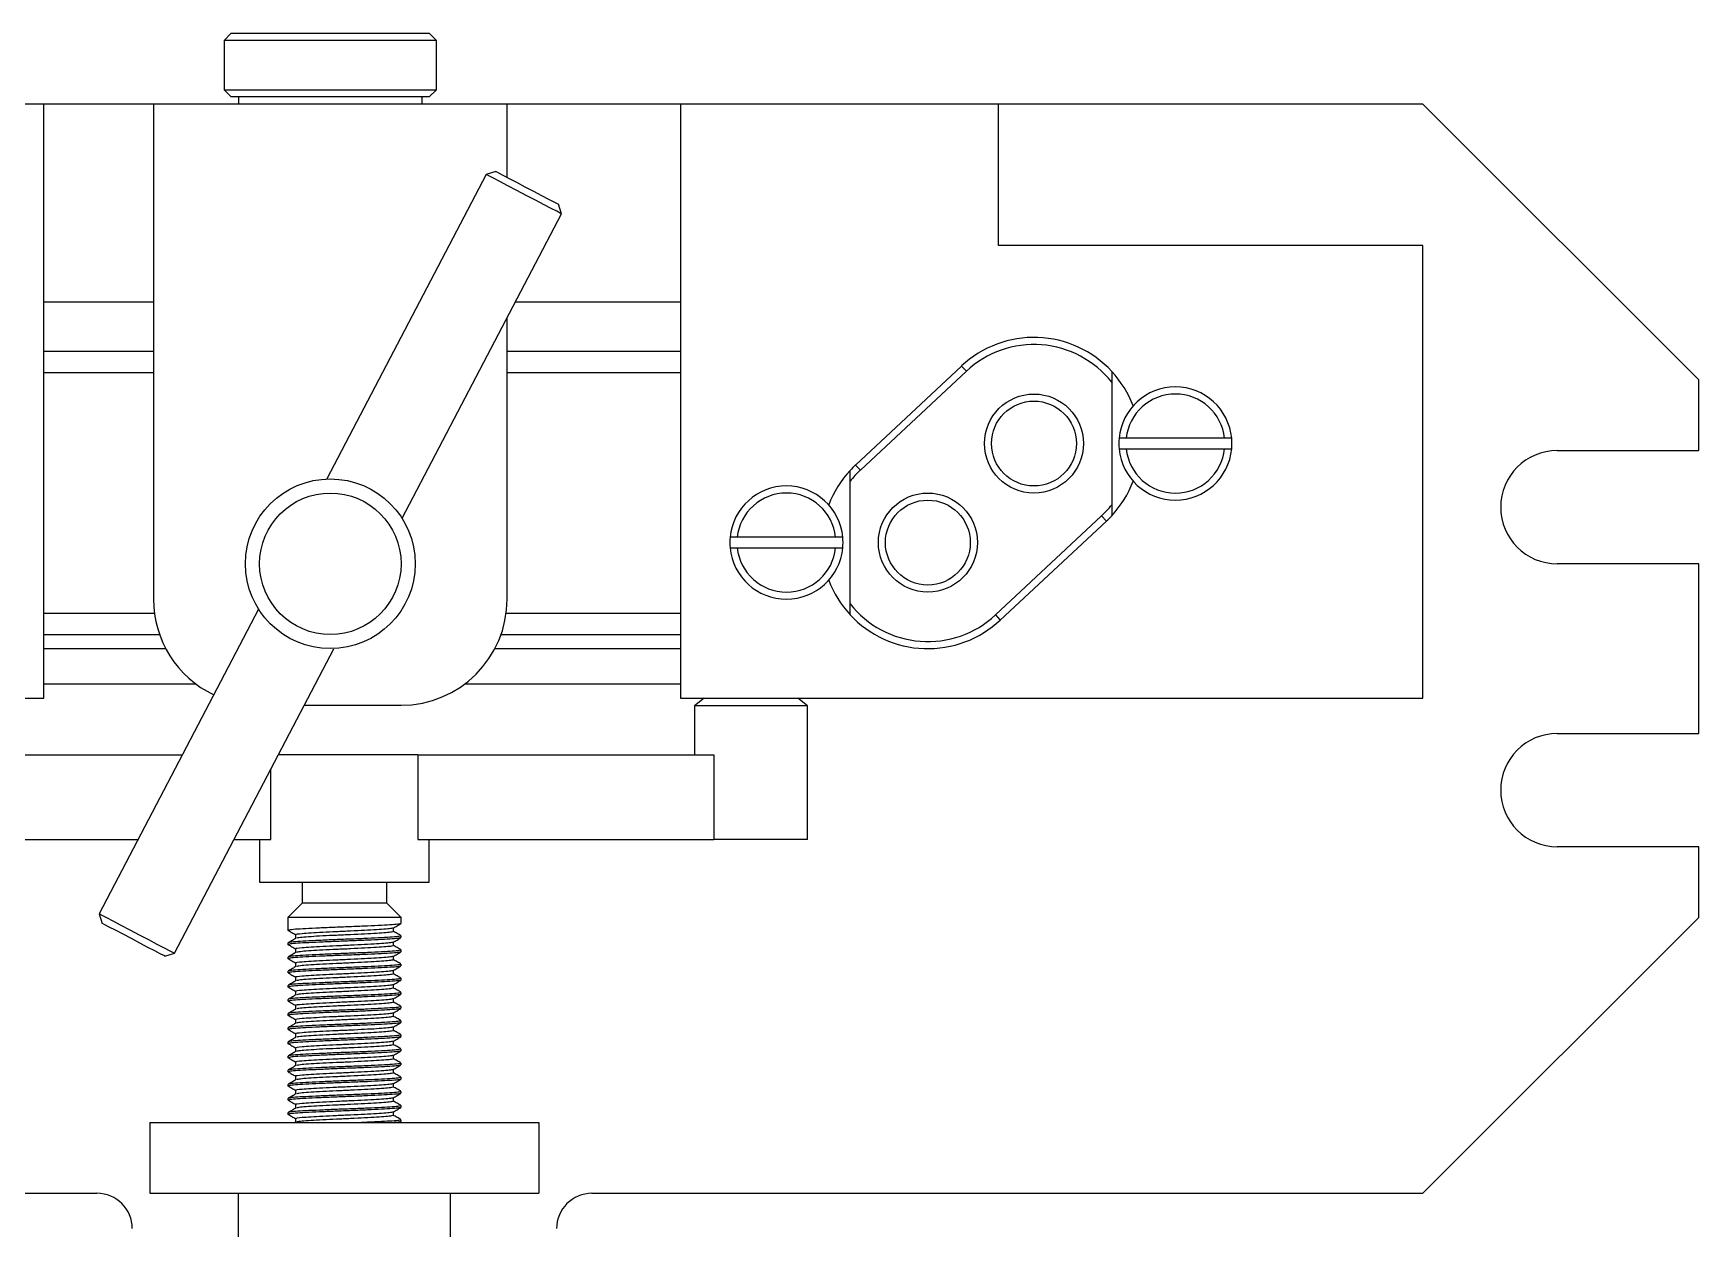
# Model space of a CAD drawing. Header units: millimetres. Extents: x 0 to 841, y 0 to 594.
# Drawn here: x 244 to 479.5, y 152.4 to 321.4 of the extents above; entities that cross this region are included whole.
import ezdxf

# ---------------------------------------------------------------- set-up
doc = ezdxf.new("R2010")
doc.units = ezdxf.units.MM

msp = doc.modelspace()

# ---------------------------------------------------------------- linework, layer by layer
at = {"color": 7, "linetype": 'Continuous', "lineweight": 25}
for p, q in [((271.95, 321.45), (270.95, 320.45)), ((270.95, 320.45), (270.95, 313.45)), ((300.95, 320.45), (270.95, 320.45)), ((271.95, 321.45), (299.95, 321.45)), ((300.95, 320.45), (299.95, 321.45)), ((300.95, 313.45), (300.95, 320.45)), ((270.95, 313.45), (271.95, 312.45)), ((270.95, 313.45), (300.95, 313.45)), ((299.95, 312.45), (300.95, 313.45)), ((245.45, 311.45), (195.45, 311.45)), ((245.45, 227.45), (245.45, 311.45)), ((260.95, 311.45), (245.45, 311.45)), ((260.95, 311.45), (260.95, 241.45)), ((310.95, 311.45), (260.95, 311.45)), ((272.01, 312.45), (271.95, 312.45)), ((299.95, 312.45), (272.01, 312.45)), ((272.95, 312.45), (272.95, 311.45)), ((298.95, 311.45), (298.95, 312.45)), ((310.95, 301.08), (310.95, 311.45)), ((335.45, 311.45), (310.95, 311.45)), ((335.45, 311.45), (335.45, 227.45)), ((380.45, 311.45), (335.45, 311.45)), ((380.45, 291.45), (380.45, 311.45)), ((440.45, 311.45), (380.45, 311.45)), ((479.45, 272.45), (440.45, 311.45)), ((308, 301.5), (285.46, 258.44)), ((309.35, 301.92), (308, 301.5)), ((318.63, 295.93), (318.21, 297.28)), ((296.11, 252.91), (318.63, 295.93)), ((440.45, 291.45), (380.45, 291.45)), ((440.45, 227.45), (440.45, 291.45)), ((260.95, 283.45), (245.45, 283.45)), ((335.45, 283.45), (312.1, 283.45)), ((310.95, 241.45), (310.95, 281.26)), ((260.95, 276.45), (245.45, 276.45)), ((335.45, 276.45), (310.95, 276.45)), ((360.22, 260.41), (375.22, 274.41)), ((375.9, 273.68), (360.9, 259.68)), ((375.9, 273.68), (375.22, 274.41)), ((396.45, 273.64), (396.45, 272.11)), ((396.45, 272.11), (396.45, 254.79)), ((479.45, 262.45), (479.45, 272.45)), ((398.49, 264.2), (397.49, 264.2)), ((412.41, 264.2), (398.49, 264.2)), ((413.42, 264.2), (412.41, 264.2)), ((397.49, 262.7), (398.49, 262.7)), ((398.49, 262.7), (412.41, 262.7)), ((412.41, 262.7), (413.42, 262.7)), ((459.45, 262.45), (479.45, 262.45)), ((359.45, 258.11), (359.45, 259.64)), ((360.9, 259.68), (360.22, 260.41)), ((359.45, 240.79), (359.45, 258.11)), ((396.45, 254.79), (396.45, 253.25)), ((380, 239.21), (395, 253.21)), ((395.69, 252.48), (380.69, 238.48)), ((395, 253.21), (395.69, 252.48)), ((343.49, 250.2), (342.49, 250.2)), ((357.41, 250.2), (343.49, 250.2)), ((358.42, 250.2), (357.41, 250.2)), ((342.49, 248.7), (343.49, 248.7)), ((343.49, 248.7), (357.41, 248.7)), ((357.41, 248.7), (358.42, 248.7)), ((479.45, 246.45), (459.45, 246.45)), ((479.45, 222.45), (479.45, 246.45)), ((359.45, 239.25), (359.45, 240.79)), ((275.81, 240.02), (253.27, 196.96)), ((380, 239.21), (380.69, 238.48)), ((245.45, 236.45), (261.81, 236.45)), ((310.09, 236.45), (335.45, 236.45)), ((263.9, 191.39), (286.43, 234.42)), ((266.95, 229.45), (245.45, 229.45)), ((335.45, 229.45), (304.95, 229.45)), ((135.45, 227.45), (245.45, 227.45)), ((282.25, 226.45), (295.95, 226.45)), ((335.45, 227.45), (440.45, 227.45)), ((338.82, 227.45), (337.45, 226.39)), ((337.45, 226.39), (337.45, 219.45)), ((353.45, 226.39), (337.45, 226.39)), ((353.45, 226.39), (352.08, 227.45)), ((353.45, 207.45), (353.45, 226.39)), ((459.45, 222.45), (479.45, 222.45)), ((235.74, 219.45), (265.04, 219.45)), ((298.34, 219.45), (278.59, 219.45)), ((298.34, 219.45), (298.34, 207.45)), ((298.34, 219.45), (340.16, 219.45)), ((340.16, 219.45), (340.16, 207.45)), ((277.56, 207.45), (277.56, 217.48)), ((235.74, 207.45), (258.76, 207.45)), ((272.3, 207.45), (277.56, 207.45)), ((275.95, 207.45), (275.95, 201.45)), ((298.34, 207.45), (340.16, 207.45)), ((299.95, 201.45), (299.95, 207.45)), ((353.45, 207.45), (340.16, 207.45)), ((479.45, 206.45), (459.45, 206.45)), ((479.45, 196.45), (479.45, 206.45)), ((275.95, 201.45), (299.95, 201.45)), ((281.95, 201.45), (281.95, 198.45)), ((293.95, 198.45), (293.95, 201.45)), ((281.95, 198.45), (279.95, 196.45)), ((293.28, 198.45), (281.95, 198.45)), ((293.95, 198.45), (293.28, 198.45)), ((295.95, 196.45), (293.95, 198.45)), ((253.27, 196.96), (253.69, 195.61)), ((279.95, 196.45), (279.95, 194.6)), ((295.95, 196.45), (279.95, 196.45)), ((295.95, 195.6), (295.95, 196.45)), ((440.45, 157.45), (479.45, 196.45)), ((281.03, 193.97), (281.03, 193.47)), ((294.87, 194.47), (294.87, 194.96)), ((295.95, 193.6), (295.95, 193.85)), ((262.55, 190.97), (263.9, 191.39)), ((279.95, 192.85), (279.95, 192.6)), ((279.95, 190.85), (279.95, 190.6)), ((281.03, 191.97), (281.03, 191.47)), ((294.87, 192.47), (294.87, 192.96)), ((294.87, 190.47), (294.87, 190.96)), ((295.95, 191.6), (295.95, 191.85)), ((279.95, 188.85), (279.95, 188.6)), ((281.03, 189.97), (281.03, 189.47)), ((294.87, 188.47), (294.87, 188.96)), ((295.95, 189.6), (295.95, 189.85)), ((279.95, 186.85), (279.95, 186.6)), ((281.03, 187.97), (281.03, 187.47)), ((294.87, 186.47), (294.87, 186.96)), ((295.95, 187.6), (295.95, 187.85)), ((279.95, 184.85), (279.95, 184.6)), ((281.03, 185.97), (281.03, 185.47)), ((281.03, 183.97), (281.03, 183.47)), ((294.87, 184.47), (294.87, 184.96)), ((295.95, 185.6), (295.95, 185.85)), ((295.95, 183.6), (295.95, 183.85)), ((279.95, 182.85), (279.95, 182.6)), ((281.03, 181.97), (281.03, 181.47)), ((294.87, 182.47), (294.87, 182.96)), ((295.95, 181.6), (295.95, 181.85)), ((279.95, 180.85), (279.95, 180.6)), ((281.03, 179.97), (281.03, 179.47)), ((294.87, 180.47), (294.87, 180.96)), ((295.95, 179.6), (295.95, 179.85)), ((279.95, 178.85), (279.95, 178.6)), ((279.95, 176.85), (279.95, 176.6)), ((281.03, 177.97), (281.03, 177.47)), ((294.87, 178.47), (294.87, 178.96)), ((294.87, 176.47), (294.87, 176.96)), ((295.95, 177.6), (295.95, 177.85)), ((279.95, 174.85), (279.95, 174.6)), ((281.03, 175.97), (281.03, 175.47)), ((294.87, 174.47), (294.87, 174.96)), ((295.95, 175.6), (295.95, 175.85)), ((279.95, 172.85), (279.95, 172.6)), ((281.03, 173.97), (281.03, 173.47)), ((281.03, 171.97), (281.03, 171.47)), ((294.87, 172.47), (294.87, 172.96)), ((295.95, 173.6), (295.95, 173.85)), ((279.95, 170.85), (279.95, 170.6)), ((281.03, 169.97), (281.03, 169.47)), ((294.87, 170.47), (294.87, 170.96)), ((295.95, 171.6), (295.95, 171.85)), ((295.95, 169.6), (295.95, 169.85)), ((260.45, 167.45), (260.45, 157.45)), ((260.45, 167.45), (315.45, 167.45)), ((279.95, 168.85), (279.95, 168.6)), ((281.13, 167.53), (280.99, 167.45)), ((281.03, 167.97), (281.03, 167.47)), ((294.87, 168.47), (294.87, 168.96)), ((295.71, 167.45), (295.93, 167.58)), ((295.95, 167.6), (295.95, 167.85)), ((315.45, 167.45), (315.45, 157.45)), ((135.45, 157.45), (252.95, 157.45)), ((260.45, 157.45), (315.45, 157.45)), ((272.95, 142.45), (272.95, 157.45)), ((302.95, 142.45), (302.95, 157.45)), ((322.95, 157.45), (440.45, 157.45))]:
    msp.add_line(p, q, dxfattribs=at)
at = {"color": 8, "linetype": 'Continuous', "lineweight": 25}
for p, q in [((260.95, 273.45), (245.45, 273.45)), ((335.45, 273.45), (310.95, 273.45)), ((245.45, 239.45), (261.08, 239.45)), ((310.82, 239.45), (335.45, 239.45)), ((245.45, 234.45), (262.68, 234.45)), ((309.22, 234.45), (335.45, 234.45))]:
    msp.add_line(p, q, dxfattribs=at)
at = {"color": 7, "linetype": 'Continuous', "lineweight": 25, "flags": 128}
for points in [[(318.63, 295.93), (318.47, 296.02), (317.98, 296.28), (317.19, 296.69), (316.17, 297.22), (314.96, 297.86), (313.65, 298.54), (312.32, 299.24), (311.05, 299.9), (309.93, 300.49), (309.02, 300.97), (308.37, 301.3), (308.04, 301.48), (308, 301.5)], [(309.35, 301.92), (309.39, 301.9), (309.72, 301.73), (310.34, 301.4), (311.23, 300.94), (312.3, 300.38), (313.48, 299.76), (314.68, 299.13), (315.82, 298.53), (316.8, 298.02), (317.57, 297.62), (318.05, 297.37), (318.21, 297.28), (318.21, 297.28)], [(253.27, 196.96), (253.31, 196.94), (253.64, 196.77), (254.28, 196.43), (255.2, 195.95), (256.32, 195.36), (257.59, 194.7), (258.92, 194), (260.23, 193.32), (261.43, 192.69), (262.46, 192.15), (263.24, 191.74), (263.73, 191.48), (263.9, 191.39)], [(262.55, 190.97), (262.39, 191.06), (261.9, 191.31), (261.14, 191.71), (260.16, 192.22), (259.02, 192.82), (257.82, 193.45), (256.64, 194.07), (255.57, 194.63), (254.68, 195.09), (254.06, 195.42), (253.73, 195.59), (253.69, 195.61)]]:
    msp.add_lwpolyline(points, dxfattribs=at)
at = {"color": 7, "linetype": 'Continuous', "lineweight": 25}
for centre, radius in [((385.45, 263.45), 7), ((385.45, 263.45), 6), ((285.95, 246.45), 12), ((285.95, 246.45), 10), ((370.45, 249.45), 7), ((370.45, 249.45), 6)]:
    msp.add_circle(centre, radius, dxfattribs=at)
for centre, radius, start, end in [((385.45, 263.45), 15, 42.8334, 133.0251), ((385.45, 263.45), 14, 38.2132, 133.0251), ((385.45, 263.45), 15, 20.7719, 42.8334), ((405.45, 263.45), 8, 5.3794, 174.6206), ((405.45, 263.45), 7, 6.1506, 173.8494), ((405.45, 263.45), 8, 174.6206, 185.3794), ((405.45, 263.45), 8, 354.6206, 5.3794), ((405.45, 263.45), 8, 185.3794, 354.6206), ((405.45, 263.45), 7, 186.1506, 353.8494), ((459.45, 254.45), 8, 90, 270), ((370.45, 249.45), 15, 137.1666, 159.2281), ((370.45, 249.45), 15, 133.0251, 137.1666), ((370.45, 249.45), 14, 133.0251, 141.7868), ((350.45, 249.45), 8, 5.3794, 174.6206), ((385.45, 263.45), 15, 317.1666, 339.2281), ((350.45, 249.45), 7, 6.1506, 173.8494), ((385.45, 263.45), 14, 313.0251, 321.7868), ((385.45, 263.45), 15, 313.0251, 317.1666), ((350.45, 249.45), 8, 174.6206, 185.3794), ((350.45, 249.45), 8, 354.6206, 5.3794), ((350.45, 249.45), 8, 185.3794, 354.6206), ((350.45, 249.45), 7, 186.1506, 353.8494), ((370.45, 249.45), 15, 200.7719, 222.8334), ((275.95, 241.45), 15, 180, 244.4278), ((295.95, 241.45), 15, 270, 0), ((370.45, 249.45), 14, 218.2132, 313.0251), ((370.45, 249.45), 15, 222.8334, 313.0251), ((459.45, 214.45), 8, 90, 270), ((252.95, 152.45), 5, 0, 90), ((322.95, 152.45), 5, 90, 180)]:
    msp.add_arc(centre, radius, start, end, dxfattribs=at)
for points, knots in [([(295.86, 195.58), (295.82, 195.56), (295.72, 195.5), (294.79, 195.42), (293.27, 195.33), (291.26, 195.23), (288.98, 195.14), (286.61, 195.05), (284.35, 194.95), (282.4, 194.86), (280.94, 194.77), (280.07, 194.68), (280.03, 194.62), (280.01, 194.6)], [0, 0, 0, 0, 0.065373, 0.160337, 0.256296, 0.351447, 0.4472, 0.54263, 0.638098, 0.733823, 0.829001, 0.924941, 1, 1, 1, 1]), ([(294.85, 194.95), (295.03, 195.05), (295.39, 195.26), (295.75, 195.47), (295.93, 195.58)], [0, 0, 0, 0, 0.4999468, 1, 1, 1, 1]), ([(279.98, 194.63), (280.16, 194.52), (280.52, 194.31), (280.88, 194.11), (281.06, 194)], [0, 0, 0, 0, 0.500019, 1, 1, 1, 1]), ([(295.92, 193.85), (295.88, 193.82), (295.78, 193.76), (294.8, 193.67), (293.27, 193.58), (291.26, 193.48), (288.98, 193.39), (286.61, 193.3), (284.35, 193.2), (282.4, 193.11), (280.94, 193.02), (280.07, 192.93), (280.03, 192.87), (280.01, 192.85)], [0, 0, 0, 0, 0.086224, 0.17907, 0.272888, 0.365915, 0.459533, 0.552834, 0.646172, 0.739762, 0.832816, 0.926615, 1, 1, 1, 1]), ([(295.86, 193.58), (295.82, 193.56), (295.72, 193.5), (294.79, 193.42), (293.27, 193.33), (291.26, 193.23), (288.98, 193.14), (286.61, 193.05), (284.35, 192.95), (282.4, 192.86), (280.94, 192.77), (280.07, 192.68), (280.03, 192.62), (280.01, 192.6)], [0, 0, 0, 0, 0.065373, 0.160337, 0.256296, 0.351447, 0.4472, 0.54263, 0.638098, 0.733823, 0.829001, 0.924941, 1, 1, 1, 1]), ([(281.13, 193.53), (280.95, 193.42), (280.59, 193.21), (280.23, 193), (280.05, 192.9)], [0, 0, 0, 0, 0.4999863, 1, 1, 1, 1]), ([(294.78, 194.95), (294.75, 194.93), (294.67, 194.88), (293.87, 194.8), (292.55, 194.7), (290.81, 194.61), (288.84, 194.51), (286.79, 194.42), (284.84, 194.33), (283.14, 194.23), (281.74, 194.13), (280.93, 194.05), (281.06, 194), (281.06, 194)], [0, 0, 0, 0, 0.065018, 0.163, 0.262009, 0.360183, 0.45898, 0.557443, 0.655944, 0.754712, 0.852914, 0.999967, 1, 1, 1, 1]), ([(294.85, 194.48), (294.81, 194.45), (294.72, 194.38), (293.87, 194.3), (292.55, 194.2), (290.82, 194.11), (288.84, 194.01), (286.79, 193.92), (284.83, 193.83), (283.17, 193.73), (281.73, 193.63), (281.4, 193.56), (281.22, 193.53)], [0, 0, 0, 0, 0.091461, 0.189362, 0.288288, 0.386382, 0.485097, 0.583478, 0.681898, 0.780584, 0.878705, 1, 1, 1, 1]), ([(294.85, 192.95), (295.03, 193.05), (295.39, 193.26), (295.75, 193.47), (295.93, 193.58)], [0, 0, 0, 0, 0.499935, 1, 1, 1, 1]), ([(295.94, 193.87), (295.76, 193.97), (295.4, 194.18), (295.04, 194.39), (294.87, 194.49)], [0, 0, 0, 0, 0.507604, 1, 1, 1, 1]), ([(279.98, 192.63), (280.16, 192.52), (280.52, 192.31), (280.88, 192.11), (281.06, 192)], [0, 0, 0, 0, 0.500019, 1, 1, 1, 1]), ([(295.92, 191.85), (295.88, 191.82), (295.78, 191.76), (294.8, 191.67), (293.27, 191.58), (291.26, 191.48), (288.98, 191.39), (286.61, 191.3), (284.35, 191.2), (282.4, 191.11), (280.94, 191.02), (280.07, 190.93), (280.03, 190.87), (280.01, 190.85)], [0, 0, 0, 0, 0.086224, 0.17907, 0.272888, 0.365915, 0.459533, 0.552834, 0.646172, 0.739762, 0.832816, 0.926615, 1, 1, 1, 1]), ([(295.86, 191.58), (295.82, 191.56), (295.72, 191.5), (294.79, 191.42), (293.27, 191.33), (291.26, 191.23), (288.98, 191.14), (286.61, 191.05), (284.35, 190.95), (282.4, 190.86), (280.94, 190.77), (280.07, 190.68), (280.03, 190.62), (280.01, 190.6)], [0, 0, 0, 0, 0.065373, 0.160337, 0.256296, 0.351447, 0.4472, 0.54263, 0.638098, 0.733823, 0.829001, 0.924941, 1, 1, 1, 1]), ([(281.13, 191.53), (280.95, 191.42), (280.59, 191.21), (280.23, 191), (280.05, 190.9)], [0, 0, 0, 0, 0.4999863, 1, 1, 1, 1]), ([(294.78, 192.95), (294.75, 192.93), (294.67, 192.88), (293.87, 192.8), (292.55, 192.7), (290.81, 192.61), (288.84, 192.51), (286.79, 192.42), (284.84, 192.33), (283.14, 192.23), (281.74, 192.13), (280.93, 192.05), (281.06, 192), (281.06, 192)], [0, 0, 0, 0, 0.065018, 0.163, 0.262009, 0.360183, 0.45898, 0.557443, 0.655944, 0.754712, 0.852914, 0.999967, 1, 1, 1, 1]), ([(294.78, 190.95), (294.75, 190.93), (294.67, 190.88), (293.87, 190.8), (292.55, 190.7), (290.81, 190.61), (288.84, 190.51), (286.79, 190.42), (284.84, 190.33), (283.14, 190.23), (281.74, 190.13), (280.93, 190.05), (281.06, 190), (281.06, 190)], [0, 0, 0, 0, 0.065018, 0.163, 0.262009, 0.360183, 0.45898, 0.557443, 0.655944, 0.754712, 0.852914, 0.999967, 1, 1, 1, 1]), ([(294.85, 192.48), (294.81, 192.45), (294.72, 192.38), (293.87, 192.3), (292.55, 192.2), (290.82, 192.11), (288.84, 192.01), (286.79, 191.92), (284.83, 191.83), (283.17, 191.73), (281.73, 191.63), (281.4, 191.56), (281.22, 191.53)], [0, 0, 0, 0, 0.091461, 0.189362, 0.288288, 0.386382, 0.485097, 0.583478, 0.681898, 0.780584, 0.878705, 1, 1, 1, 1]), ([(294.85, 190.95), (295.03, 191.05), (295.39, 191.26), (295.75, 191.47), (295.93, 191.58)], [0, 0, 0, 0, 0.499935, 1, 1, 1, 1]), ([(295.94, 191.87), (295.76, 191.97), (295.4, 192.18), (295.04, 192.39), (294.87, 192.49)], [0, 0, 0, 0, 0.507604, 1, 1, 1, 1]), ([(279.98, 190.63), (280.16, 190.52), (280.52, 190.31), (280.88, 190.11), (281.06, 190)], [0, 0, 0, 0, 0.500019, 1, 1, 1, 1]), ([(279.98, 188.63), (280.16, 188.52), (280.52, 188.31), (280.88, 188.11), (281.06, 188)], [0, 0, 0, 0, 0.500019, 1, 1, 1, 1]), ([(295.92, 189.85), (295.88, 189.82), (295.78, 189.76), (294.8, 189.67), (293.27, 189.58), (291.26, 189.48), (288.98, 189.39), (286.61, 189.3), (284.35, 189.2), (282.4, 189.11), (280.94, 189.02), (280.07, 188.93), (280.03, 188.87), (280.01, 188.85)], [0, 0, 0, 0, 0.086224, 0.17907, 0.272888, 0.365915, 0.459533, 0.552834, 0.646172, 0.739762, 0.832816, 0.926615, 1, 1, 1, 1]), ([(295.86, 189.58), (295.82, 189.56), (295.72, 189.5), (294.79, 189.42), (293.27, 189.33), (291.26, 189.23), (288.98, 189.14), (286.61, 189.05), (284.35, 188.95), (282.4, 188.86), (280.94, 188.77), (280.07, 188.68), (280.03, 188.62), (280.01, 188.6)], [0, 0, 0, 0, 0.065373, 0.160337, 0.256296, 0.351447, 0.4472, 0.54263, 0.638098, 0.733823, 0.829001, 0.924941, 1, 1, 1, 1]), ([(281.13, 189.53), (280.95, 189.42), (280.59, 189.21), (280.23, 189), (280.05, 188.9)], [0, 0, 0, 0, 0.4999744, 1, 1, 1, 1]), ([(294.78, 188.95), (294.75, 188.93), (294.67, 188.88), (293.87, 188.8), (292.55, 188.7), (290.81, 188.61), (288.84, 188.51), (286.79, 188.42), (284.84, 188.33), (283.14, 188.23), (281.74, 188.13), (280.93, 188.05), (281.06, 188), (281.06, 188)], [0, 0, 0, 0, 0.065018, 0.163, 0.262009, 0.360183, 0.45898, 0.557443, 0.655944, 0.754712, 0.852914, 0.999967, 1, 1, 1, 1]), ([(294.85, 190.48), (294.81, 190.45), (294.72, 190.38), (293.87, 190.3), (292.55, 190.2), (290.82, 190.11), (288.84, 190.01), (286.79, 189.92), (284.83, 189.83), (283.17, 189.73), (281.73, 189.63), (281.4, 189.56), (281.22, 189.53)], [0, 0, 0, 0, 0.091461, 0.189362, 0.288288, 0.386382, 0.485097, 0.583478, 0.681898, 0.780584, 0.878705, 1, 1, 1, 1]), ([(294.85, 188.48), (294.81, 188.45), (294.72, 188.38), (293.87, 188.3), (292.55, 188.2), (290.82, 188.11), (288.84, 188.01), (286.79, 187.92), (284.83, 187.83), (283.17, 187.73), (281.73, 187.63), (281.4, 187.56), (281.22, 187.53)], [0, 0, 0, 0, 0.091461, 0.189362, 0.288288, 0.386382, 0.485097, 0.583478, 0.681898, 0.780584, 0.878705, 1, 1, 1, 1]), ([(294.85, 188.95), (295.03, 189.05), (295.39, 189.26), (295.75, 189.47), (295.93, 189.58)], [0, 0, 0, 0, 0.499935, 1, 1, 1, 1]), ([(295.94, 189.87), (295.76, 189.97), (295.4, 190.18), (295.04, 190.39), (294.87, 190.49)], [0, 0, 0, 0, 0.507604, 1, 1, 1, 1]), ([(295.94, 187.87), (295.76, 187.97), (295.4, 188.18), (295.04, 188.39), (294.87, 188.49)], [0, 0, 0, 0, 0.507598, 1, 1, 1, 1]), ([(279.98, 186.63), (280.16, 186.52), (280.52, 186.31), (280.88, 186.11), (281.06, 186)], [0, 0, 0, 0, 0.500025, 1, 1, 1, 1]), ([(295.92, 187.85), (295.88, 187.82), (295.78, 187.76), (294.8, 187.67), (293.27, 187.58), (291.26, 187.48), (288.98, 187.39), (286.61, 187.3), (284.35, 187.2), (282.4, 187.11), (280.94, 187.02), (280.07, 186.93), (280.03, 186.87), (280.01, 186.85)], [0, 0, 0, 0, 0.086224, 0.17907, 0.272888, 0.365915, 0.459533, 0.552834, 0.646172, 0.739762, 0.832816, 0.926615, 1, 1, 1, 1]), ([(295.86, 187.58), (295.82, 187.56), (295.72, 187.5), (294.79, 187.42), (293.27, 187.33), (291.26, 187.23), (288.98, 187.14), (286.61, 187.05), (284.35, 186.95), (282.4, 186.86), (280.94, 186.77), (280.07, 186.68), (280.03, 186.62), (280.01, 186.6)], [0, 0, 0, 0, 0.065373, 0.160337, 0.256296, 0.351447, 0.4472, 0.54263, 0.638098, 0.733823, 0.829001, 0.924941, 1, 1, 1, 1]), ([(281.13, 187.53), (280.95, 187.42), (280.59, 187.21), (280.23, 187), (280.05, 186.9)], [0, 0, 0, 0, 0.4999744, 1, 1, 1, 1]), ([(294.78, 186.95), (294.75, 186.93), (294.67, 186.88), (293.87, 186.8), (292.55, 186.7), (290.81, 186.61), (288.84, 186.51), (286.79, 186.42), (284.84, 186.33), (283.14, 186.23), (281.74, 186.13), (280.93, 186.05), (281.06, 186), (281.06, 186)], [0, 0, 0, 0, 0.0650181, 0.1629998, 0.2620085, 0.360183, 0.45898, 0.5574428, 0.6559445, 0.7547121, 0.8529141, 0.999967, 1, 1, 1, 1]), ([(294.85, 186.48), (294.81, 186.45), (294.72, 186.38), (293.87, 186.3), (292.55, 186.2), (290.82, 186.11), (288.84, 186.01), (286.79, 185.92), (284.83, 185.83), (283.17, 185.73), (281.73, 185.63), (281.4, 185.56), (281.22, 185.53)], [0, 0, 0, 0, 0.091461, 0.189362, 0.288288, 0.386382, 0.485097, 0.583478, 0.681898, 0.780584, 0.878705, 1, 1, 1, 1]), ([(294.85, 186.95), (295.03, 187.05), (295.39, 187.26), (295.75, 187.47), (295.93, 187.58)], [0, 0, 0, 0, 0.499935, 1, 1, 1, 1]), ([(295.94, 185.87), (295.76, 185.97), (295.4, 186.18), (295.04, 186.39), (294.87, 186.49)], [0, 0, 0, 0, 0.507598, 1, 1, 1, 1]), ([(279.98, 184.63), (280.16, 184.52), (280.52, 184.31), (280.88, 184.11), (281.06, 184)], [0, 0, 0, 0, 0.500013, 1, 1, 1, 1]), ([(295.92, 185.85), (295.88, 185.82), (295.78, 185.76), (294.8, 185.67), (293.27, 185.58), (291.26, 185.48), (288.98, 185.39), (286.61, 185.3), (284.35, 185.2), (282.4, 185.11), (280.94, 185.02), (280.07, 184.93), (280.03, 184.87), (280.01, 184.85)], [0, 0, 0, 0, 0.086224, 0.17907, 0.272888, 0.365915, 0.459533, 0.552834, 0.646172, 0.739762, 0.832816, 0.926615, 1, 1, 1, 1]), ([(295.86, 185.58), (295.82, 185.56), (295.72, 185.5), (294.79, 185.42), (293.27, 185.33), (291.26, 185.23), (288.98, 185.14), (286.61, 185.05), (284.35, 184.95), (282.4, 184.86), (280.94, 184.77), (280.07, 184.68), (280.03, 184.62), (280.01, 184.6)], [0, 0, 0, 0, 0.065373, 0.160337, 0.256296, 0.351447, 0.4472, 0.54263, 0.638098, 0.733823, 0.829001, 0.924941, 1, 1, 1, 1]), ([(295.92, 183.85), (295.88, 183.82), (295.78, 183.76), (294.8, 183.67), (293.27, 183.58), (291.26, 183.48), (288.98, 183.39), (286.61, 183.3), (284.35, 183.2), (282.4, 183.11), (280.94, 183.02), (280.07, 182.93), (280.03, 182.87), (280.01, 182.85)], [0, 0, 0, 0, 0.086224, 0.17907, 0.272888, 0.365915, 0.459533, 0.552834, 0.646172, 0.739762, 0.832816, 0.926615, 1, 1, 1, 1]), ([(281.13, 185.53), (280.95, 185.42), (280.59, 185.21), (280.23, 185), (280.05, 184.9)], [0, 0, 0, 0, 0.4999744, 1, 1, 1, 1]), ([(294.78, 184.95), (294.75, 184.93), (294.67, 184.88), (293.87, 184.8), (292.55, 184.7), (290.81, 184.61), (288.84, 184.51), (286.79, 184.42), (284.84, 184.33), (283.14, 184.23), (281.74, 184.13), (280.93, 184.05), (281.06, 184), (281.06, 184)], [0, 0, 0, 0, 0.0650181, 0.1629998, 0.2620085, 0.360183, 0.45898, 0.5574428, 0.6559445, 0.7547121, 0.8529141, 0.999967, 1, 1, 1, 1]), ([(294.85, 184.48), (294.81, 184.45), (294.72, 184.38), (293.87, 184.3), (292.55, 184.2), (290.82, 184.11), (288.84, 184.01), (286.79, 183.92), (284.83, 183.83), (283.17, 183.73), (281.73, 183.63), (281.4, 183.56), (281.22, 183.53)], [0, 0, 0, 0, 0.091461, 0.189362, 0.288288, 0.386382, 0.485097, 0.583478, 0.681898, 0.780584, 0.878705, 1, 1, 1, 1]), ([(294.85, 184.95), (295.03, 185.05), (295.39, 185.26), (295.75, 185.47), (295.93, 185.58)], [0, 0, 0, 0, 0.4999468, 1, 1, 1, 1]), ([(295.94, 183.87), (295.76, 183.97), (295.4, 184.18), (295.04, 184.39), (294.87, 184.49)], [0, 0, 0, 0, 0.507598, 1, 1, 1, 1]), ([(279.98, 182.63), (280.16, 182.52), (280.52, 182.31), (280.88, 182.11), (281.06, 182)], [0, 0, 0, 0, 0.500013, 1, 1, 1, 1]), ([(295.86, 183.58), (295.82, 183.56), (295.72, 183.5), (294.79, 183.42), (293.27, 183.33), (291.26, 183.23), (288.98, 183.14), (286.61, 183.05), (284.35, 182.95), (282.4, 182.86), (280.94, 182.77), (280.07, 182.68), (280.03, 182.62), (280.01, 182.6)], [0, 0, 0, 0, 0.065373, 0.160337, 0.256296, 0.351447, 0.4472, 0.54263, 0.638098, 0.733823, 0.829001, 0.924941, 1, 1, 1, 1]), ([(295.92, 181.85), (295.88, 181.82), (295.78, 181.76), (294.8, 181.67), (293.27, 181.58), (291.26, 181.48), (288.98, 181.39), (286.61, 181.3), (284.35, 181.2), (282.4, 181.11), (280.94, 181.02), (280.07, 180.93), (280.03, 180.87), (280.01, 180.85)], [0, 0, 0, 0, 0.086224, 0.17907, 0.272888, 0.365915, 0.459533, 0.552834, 0.646172, 0.739762, 0.832816, 0.926615, 1, 1, 1, 1]), ([(295.86, 181.58), (295.82, 181.56), (295.72, 181.5), (294.79, 181.42), (293.27, 181.33), (291.26, 181.23), (288.98, 181.14), (286.61, 181.05), (284.35, 180.95), (282.4, 180.86), (280.94, 180.77), (280.07, 180.68), (280.03, 180.62), (280.01, 180.6)], [0, 0, 0, 0, 0.065373, 0.160337, 0.256296, 0.351447, 0.4472, 0.54263, 0.638098, 0.733823, 0.829001, 0.924941, 1, 1, 1, 1]), ([(281.13, 183.53), (280.95, 183.42), (280.59, 183.21), (280.23, 183), (280.05, 182.9)], [0, 0, 0, 0, 0.49998, 1, 1, 1, 1]), ([(281.13, 181.53), (280.95, 181.42), (280.59, 181.21), (280.23, 181), (280.05, 180.9)], [0, 0, 0, 0, 0.49998, 1, 1, 1, 1]), ([(294.78, 182.95), (294.75, 182.93), (294.67, 182.88), (293.87, 182.8), (292.55, 182.7), (290.81, 182.61), (288.84, 182.51), (286.79, 182.42), (284.84, 182.33), (283.14, 182.23), (281.74, 182.13), (280.93, 182.05), (281.06, 182), (281.06, 182)], [0, 0, 0, 0, 0.0650181, 0.1629998, 0.2620085, 0.360183, 0.45898, 0.5574428, 0.6559445, 0.7547121, 0.8529141, 0.999967, 1, 1, 1, 1]), ([(294.85, 182.48), (294.81, 182.45), (294.72, 182.38), (293.87, 182.3), (292.55, 182.2), (290.82, 182.11), (288.84, 182.01), (286.79, 181.92), (284.83, 181.83), (283.17, 181.73), (281.73, 181.63), (281.4, 181.56), (281.22, 181.53)], [0, 0, 0, 0, 0.091461, 0.189362, 0.288288, 0.386382, 0.485097, 0.583478, 0.681898, 0.780584, 0.878705, 1, 1, 1, 1]), ([(294.85, 182.95), (295.03, 183.05), (295.39, 183.26), (295.75, 183.47), (295.93, 183.58)], [0, 0, 0, 0, 0.4999468, 1, 1, 1, 1]), ([(294.85, 180.95), (295.03, 181.05), (295.39, 181.26), (295.75, 181.47), (295.93, 181.58)], [0, 0, 0, 0, 0.4999468, 1, 1, 1, 1]), ([(295.94, 181.87), (295.76, 181.97), (295.4, 182.18), (295.04, 182.39), (294.87, 182.49)], [0, 0, 0, 0, 0.5076102, 1, 1, 1, 1]), ([(279.98, 180.63), (280.16, 180.52), (280.52, 180.31), (280.88, 180.11), (281.06, 180)], [0, 0, 0, 0, 0.500019, 1, 1, 1, 1]), ([(295.92, 179.85), (295.88, 179.82), (295.78, 179.76), (294.8, 179.67), (293.27, 179.58), (291.26, 179.48), (288.98, 179.39), (286.61, 179.3), (284.35, 179.2), (282.4, 179.11), (280.94, 179.02), (280.07, 178.93), (280.03, 178.87), (280.01, 178.85)], [0, 0, 0, 0, 0.086224, 0.17907, 0.272888, 0.365915, 0.459533, 0.552834, 0.646172, 0.739762, 0.832816, 0.926615, 1, 1, 1, 1]), ([(295.86, 179.58), (295.82, 179.56), (295.72, 179.5), (294.79, 179.42), (293.27, 179.33), (291.26, 179.23), (288.98, 179.14), (286.61, 179.05), (284.35, 178.95), (282.4, 178.86), (280.94, 178.77), (280.07, 178.68), (280.03, 178.62), (280.01, 178.6)], [0, 0, 0, 0, 0.065373, 0.160337, 0.256296, 0.351447, 0.4472, 0.54263, 0.638098, 0.733823, 0.829001, 0.924941, 1, 1, 1, 1]), ([(281.13, 179.53), (280.95, 179.42), (280.59, 179.21), (280.23, 179), (280.05, 178.9)], [0, 0, 0, 0, 0.4999863, 1, 1, 1, 1]), ([(294.78, 180.95), (294.75, 180.93), (294.67, 180.88), (293.87, 180.8), (292.55, 180.7), (290.81, 180.61), (288.84, 180.51), (286.79, 180.42), (284.84, 180.33), (283.14, 180.23), (281.74, 180.13), (280.93, 180.05), (281.06, 180), (281.06, 180)], [0, 0, 0, 0, 0.065018, 0.163, 0.262009, 0.360183, 0.45898, 0.557443, 0.655944, 0.754712, 0.852914, 0.999967, 1, 1, 1, 1]), ([(294.85, 180.48), (294.81, 180.45), (294.72, 180.38), (293.87, 180.3), (292.55, 180.2), (290.82, 180.11), (288.84, 180.01), (286.79, 179.92), (284.83, 179.83), (283.17, 179.73), (281.73, 179.63), (281.4, 179.56), (281.22, 179.53)], [0, 0, 0, 0, 0.091461, 0.189362, 0.288288, 0.386382, 0.485097, 0.583478, 0.681898, 0.780584, 0.878705, 1, 1, 1, 1]), ([(294.85, 178.95), (295.03, 179.05), (295.39, 179.26), (295.75, 179.47), (295.93, 179.58)], [0, 0, 0, 0, 0.499941, 1, 1, 1, 1]), ([(295.94, 179.87), (295.76, 179.97), (295.4, 180.18), (295.04, 180.39), (294.87, 180.49)], [0, 0, 0, 0, 0.507604, 1, 1, 1, 1]), ([(279.98, 178.63), (280.16, 178.52), (280.52, 178.31), (280.88, 178.11), (281.06, 178)], [0, 0, 0, 0, 0.500019, 1, 1, 1, 1]), ([(279.98, 176.63), (280.16, 176.52), (280.52, 176.31), (280.88, 176.11), (281.06, 176)], [0, 0, 0, 0, 0.500019, 1, 1, 1, 1]), ([(295.92, 177.85), (295.88, 177.82), (295.78, 177.76), (294.8, 177.67), (293.27, 177.58), (291.26, 177.48), (288.98, 177.39), (286.61, 177.3), (284.35, 177.2), (282.4, 177.11), (280.94, 177.02), (280.07, 176.93), (280.03, 176.87), (280.01, 176.85)], [0, 0, 0, 0, 0.086224, 0.17907, 0.272888, 0.365915, 0.459533, 0.552834, 0.646172, 0.739762, 0.832816, 0.926615, 1, 1, 1, 1]), ([(295.86, 177.58), (295.82, 177.56), (295.72, 177.5), (294.79, 177.42), (293.27, 177.33), (291.26, 177.23), (288.98, 177.14), (286.61, 177.05), (284.35, 176.95), (282.4, 176.86), (280.94, 176.77), (280.07, 176.68), (280.03, 176.62), (280.01, 176.6)], [0, 0, 0, 0, 0.065373, 0.160337, 0.256296, 0.351447, 0.4472, 0.54263, 0.638098, 0.733823, 0.829001, 0.924941, 1, 1, 1, 1]), ([(281.13, 177.53), (280.95, 177.42), (280.59, 177.21), (280.23, 177), (280.05, 176.9)], [0, 0, 0, 0, 0.4999863, 1, 1, 1, 1]), ([(294.78, 178.95), (294.75, 178.93), (294.67, 178.88), (293.87, 178.8), (292.55, 178.7), (290.81, 178.61), (288.84, 178.51), (286.79, 178.42), (284.84, 178.33), (283.14, 178.23), (281.74, 178.13), (280.93, 178.05), (281.06, 178), (281.06, 178)], [0, 0, 0, 0, 0.065018, 0.163, 0.262009, 0.360183, 0.45898, 0.557443, 0.655944, 0.754712, 0.852914, 0.999967, 1, 1, 1, 1]), ([(294.78, 176.95), (294.75, 176.93), (294.67, 176.88), (293.87, 176.8), (292.55, 176.7), (290.81, 176.61), (288.84, 176.51), (286.79, 176.42), (284.84, 176.33), (283.14, 176.23), (281.74, 176.13), (280.93, 176.05), (281.06, 176), (281.06, 176)], [0, 0, 0, 0, 0.065018, 0.163, 0.262009, 0.360183, 0.45898, 0.557443, 0.655944, 0.754712, 0.852914, 0.999967, 1, 1, 1, 1]), ([(294.85, 178.48), (294.81, 178.45), (294.72, 178.38), (293.87, 178.3), (292.55, 178.2), (290.82, 178.11), (288.84, 178.01), (286.79, 177.92), (284.83, 177.83), (283.17, 177.73), (281.73, 177.63), (281.4, 177.56), (281.22, 177.53)], [0, 0, 0, 0, 0.091461, 0.189362, 0.288288, 0.386382, 0.485097, 0.583478, 0.681898, 0.780584, 0.878705, 1, 1, 1, 1]), ([(294.85, 176.95), (295.03, 177.05), (295.39, 177.26), (295.75, 177.47), (295.93, 177.58)], [0, 0, 0, 0, 0.499935, 1, 1, 1, 1]), ([(295.94, 177.87), (295.76, 177.97), (295.4, 178.18), (295.04, 178.39), (294.87, 178.49)], [0, 0, 0, 0, 0.507604, 1, 1, 1, 1]), ([(279.98, 174.63), (280.16, 174.52), (280.52, 174.31), (280.88, 174.11), (281.06, 174)], [0, 0, 0, 0, 0.500019, 1, 1, 1, 1]), ([(295.92, 175.85), (295.88, 175.82), (295.78, 175.76), (294.8, 175.67), (293.27, 175.58), (291.26, 175.48), (288.98, 175.39), (286.61, 175.3), (284.35, 175.2), (282.4, 175.11), (280.94, 175.02), (280.07, 174.93), (280.03, 174.87), (280.01, 174.85)], [0, 0, 0, 0, 0.086224, 0.17907, 0.272888, 0.365915, 0.459533, 0.552834, 0.646172, 0.739762, 0.832816, 0.926615, 1, 1, 1, 1]), ([(295.86, 175.58), (295.82, 175.56), (295.72, 175.5), (294.79, 175.42), (293.27, 175.33), (291.26, 175.23), (288.98, 175.14), (286.61, 175.05), (284.35, 174.95), (282.4, 174.86), (280.94, 174.77), (280.07, 174.68), (280.03, 174.62), (280.01, 174.6)], [0, 0, 0, 0, 0.065373, 0.160337, 0.256296, 0.351447, 0.4472, 0.54263, 0.638098, 0.733823, 0.829001, 0.924941, 1, 1, 1, 1]), ([(281.13, 175.53), (280.95, 175.42), (280.59, 175.21), (280.23, 175), (280.05, 174.9)], [0, 0, 0, 0, 0.4999863, 1, 1, 1, 1]), ([(294.78, 174.95), (294.75, 174.93), (294.67, 174.88), (293.87, 174.8), (292.55, 174.7), (290.81, 174.61), (288.84, 174.51), (286.79, 174.42), (284.84, 174.33), (283.14, 174.23), (281.74, 174.13), (280.93, 174.05), (281.06, 174), (281.06, 174)], [0, 0, 0, 0, 0.0650181, 0.1629998, 0.2620085, 0.3601829, 0.45898, 0.5574428, 0.6559444, 0.754712, 0.8529141, 0.999967, 1, 1, 1, 1]), ([(294.85, 176.48), (294.81, 176.45), (294.72, 176.38), (293.87, 176.3), (292.55, 176.2), (290.82, 176.11), (288.84, 176.01), (286.79, 175.92), (284.83, 175.83), (283.17, 175.73), (281.73, 175.63), (281.4, 175.56), (281.22, 175.53)], [0, 0, 0, 0, 0.091461, 0.189362, 0.288288, 0.386382, 0.485097, 0.583478, 0.681898, 0.780584, 0.878705, 1, 1, 1, 1]), ([(294.85, 174.48), (294.81, 174.45), (294.72, 174.38), (293.87, 174.3), (292.55, 174.2), (290.82, 174.11), (288.84, 174.01), (286.79, 173.92), (284.83, 173.83), (283.17, 173.73), (281.73, 173.63), (281.4, 173.56), (281.22, 173.53)], [0, 0, 0, 0, 0.091461, 0.189362, 0.288288, 0.386382, 0.485097, 0.583478, 0.681898, 0.780584, 0.878705, 1, 1, 1, 1]), ([(294.85, 174.95), (295.03, 175.05), (295.39, 175.26), (295.75, 175.47), (295.93, 175.58)], [0, 0, 0, 0, 0.499935, 1, 1, 1, 1]), ([(295.94, 175.87), (295.76, 175.97), (295.4, 176.18), (295.04, 176.39), (294.87, 176.49)], [0, 0, 0, 0, 0.507604, 1, 1, 1, 1]), ([(295.94, 173.87), (295.76, 173.97), (295.4, 174.18), (295.04, 174.39), (294.87, 174.49)], [0, 0, 0, 0, 0.507598, 1, 1, 1, 1]), ([(279.98, 172.63), (280.16, 172.52), (280.52, 172.31), (280.88, 172.11), (281.06, 172)], [0, 0, 0, 0, 0.500019, 1, 1, 1, 1]), ([(295.92, 173.85), (295.88, 173.82), (295.78, 173.76), (294.8, 173.67), (293.27, 173.58), (291.26, 173.48), (288.98, 173.39), (286.61, 173.3), (284.35, 173.2), (282.4, 173.11), (280.94, 173.02), (280.07, 172.93), (280.03, 172.87), (280.01, 172.85)], [0, 0, 0, 0, 0.086224, 0.17907, 0.272888, 0.365915, 0.459533, 0.552834, 0.646172, 0.739762, 0.832816, 0.926615, 1, 1, 1, 1]), ([(295.86, 173.58), (295.82, 173.56), (295.72, 173.5), (294.79, 173.42), (293.27, 173.33), (291.26, 173.23), (288.98, 173.14), (286.61, 173.05), (284.35, 172.95), (282.4, 172.86), (280.94, 172.77), (280.07, 172.68), (280.03, 172.62), (280.01, 172.6)], [0, 0, 0, 0, 0.065373, 0.160337, 0.256296, 0.351447, 0.4472, 0.54263, 0.638098, 0.733823, 0.829001, 0.924941, 1, 1, 1, 1]), ([(281.13, 173.53), (280.95, 173.42), (280.59, 173.21), (280.23, 173), (280.05, 172.9)], [0, 0, 0, 0, 0.4999744, 1, 1, 1, 1]), ([(294.78, 172.95), (294.75, 172.93), (294.67, 172.88), (293.87, 172.8), (292.55, 172.7), (290.81, 172.61), (288.84, 172.51), (286.79, 172.42), (284.84, 172.33), (283.14, 172.23), (281.74, 172.13), (280.93, 172.05), (281.06, 172), (281.06, 172)], [0, 0, 0, 0, 0.065018, 0.163, 0.262009, 0.360183, 0.45898, 0.557443, 0.655944, 0.754712, 0.852914, 0.999967, 1, 1, 1, 1]), ([(294.85, 172.48), (294.81, 172.45), (294.72, 172.38), (293.87, 172.3), (292.55, 172.2), (290.82, 172.11), (288.84, 172.01), (286.79, 171.92), (284.83, 171.83), (283.17, 171.73), (281.73, 171.63), (281.4, 171.56), (281.22, 171.53)], [0, 0, 0, 0, 0.091461, 0.189362, 0.288288, 0.386382, 0.485097, 0.583478, 0.681898, 0.780584, 0.878705, 1, 1, 1, 1]), ([(294.85, 172.95), (295.03, 173.05), (295.39, 173.26), (295.75, 173.47), (295.93, 173.58)], [0, 0, 0, 0, 0.499935, 1, 1, 1, 1]), ([(295.94, 171.87), (295.76, 171.97), (295.4, 172.18), (295.04, 172.39), (294.87, 172.49)], [0, 0, 0, 0, 0.507598, 1, 1, 1, 1]), ([(279.98, 170.63), (280.16, 170.52), (280.52, 170.31), (280.88, 170.11), (281.06, 170)], [0, 0, 0, 0, 0.500025, 1, 1, 1, 1]), ([(295.92, 171.85), (295.88, 171.82), (295.78, 171.76), (294.8, 171.67), (293.27, 171.58), (291.26, 171.48), (288.98, 171.39), (286.61, 171.3), (284.35, 171.2), (282.4, 171.11), (280.94, 171.02), (280.07, 170.93), (280.03, 170.87), (280.01, 170.85)], [0, 0, 0, 0, 0.086224, 0.17907, 0.272888, 0.365915, 0.459533, 0.552834, 0.646172, 0.739762, 0.832816, 0.926615, 1, 1, 1, 1]), ([(295.86, 171.58), (295.82, 171.56), (295.72, 171.5), (294.79, 171.42), (293.27, 171.33), (291.26, 171.23), (288.98, 171.14), (286.61, 171.05), (284.35, 170.95), (282.4, 170.86), (280.94, 170.77), (280.07, 170.68), (280.03, 170.62), (280.01, 170.6)], [0, 0, 0, 0, 0.065373, 0.1603372, 0.2562961, 0.3514466, 0.4472001, 0.5426302, 0.6380982, 0.7338235, 0.8290008, 0.9249406, 1, 1, 1, 1]), ([(295.92, 169.85), (295.88, 169.82), (295.78, 169.76), (294.8, 169.67), (293.27, 169.58), (291.26, 169.48), (288.98, 169.39), (286.61, 169.3), (284.35, 169.2), (282.4, 169.11), (280.94, 169.02), (280.07, 168.93), (280.03, 168.87), (280.01, 168.85)], [0, 0, 0, 0, 0.086224, 0.17907, 0.272888, 0.365915, 0.459533, 0.552834, 0.646172, 0.739762, 0.832816, 0.926615, 1, 1, 1, 1]), ([(295.86, 169.58), (295.82, 169.56), (295.72, 169.5), (294.79, 169.42), (293.27, 169.33), (291.26, 169.23), (288.98, 169.14), (286.61, 169.05), (284.35, 168.95), (282.4, 168.86), (280.94, 168.77), (280.07, 168.68), (280.03, 168.62), (280.01, 168.6)], [0, 0, 0, 0, 0.065373, 0.160337, 0.256296, 0.351447, 0.4472, 0.54263, 0.638098, 0.733823, 0.829001, 0.924941, 1, 1, 1, 1]), ([(281.13, 171.53), (280.95, 171.42), (280.59, 171.21), (280.23, 171), (280.05, 170.9)], [0, 0, 0, 0, 0.4999744, 1, 1, 1, 1]), ([(294.78, 170.95), (294.75, 170.93), (294.67, 170.88), (293.87, 170.8), (292.55, 170.7), (290.81, 170.61), (288.84, 170.51), (286.79, 170.42), (284.84, 170.33), (283.14, 170.23), (281.74, 170.13), (280.93, 170.05), (281.06, 170), (281.06, 170)], [0, 0, 0, 0, 0.0650181, 0.1629998, 0.2620085, 0.360183, 0.45898, 0.5574428, 0.6559445, 0.7547121, 0.8529141, 0.999967, 1, 1, 1, 1]), ([(294.85, 170.48), (294.81, 170.45), (294.72, 170.38), (293.87, 170.3), (292.55, 170.2), (290.82, 170.11), (288.84, 170.01), (286.79, 169.92), (284.83, 169.83), (283.17, 169.73), (281.73, 169.63), (281.4, 169.56), (281.22, 169.53)], [0, 0, 0, 0, 0.091461, 0.189362, 0.288288, 0.386382, 0.485097, 0.583478, 0.681898, 0.780584, 0.878705, 1, 1, 1, 1]), ([(294.85, 170.95), (295.03, 171.05), (295.39, 171.26), (295.75, 171.47), (295.93, 171.58)], [0, 0, 0, 0, 0.4999468, 1, 1, 1, 1]), ([(294.85, 168.95), (295.03, 169.05), (295.39, 169.26), (295.75, 169.47), (295.93, 169.58)], [0, 0, 0, 0, 0.4999468, 1, 1, 1, 1]), ([(295.94, 169.87), (295.76, 169.97), (295.4, 170.18), (295.04, 170.39), (294.87, 170.49)], [0, 0, 0, 0, 0.507598, 1, 1, 1, 1]), ([(279.98, 168.63), (280.16, 168.52), (280.52, 168.31), (280.88, 168.11), (281.06, 168)], [0, 0, 0, 0, 0.500013, 1, 1, 1, 1]), ([(281.13, 169.53), (280.95, 169.42), (280.59, 169.21), (280.23, 169), (280.05, 168.9)], [0, 0, 0, 0, 0.4999744, 1, 1, 1, 1]), ([(294.78, 168.95), (294.75, 168.93), (294.67, 168.88), (293.87, 168.8), (292.55, 168.7), (290.81, 168.61), (288.84, 168.51), (286.79, 168.42), (284.84, 168.33), (283.14, 168.23), (281.74, 168.13), (280.93, 168.05), (281.06, 168), (281.06, 168)], [0, 0, 0, 0, 0.0650181, 0.1629998, 0.2620085, 0.360183, 0.45898, 0.5574428, 0.6559445, 0.7547121, 0.8529141, 0.999967, 1, 1, 1, 1]), ([(294.85, 168.48), (294.81, 168.45), (294.72, 168.38), (293.87, 168.3), (292.55, 168.2), (290.82, 168.11), (288.84, 168.01), (286.79, 167.92), (284.83, 167.83), (283.17, 167.73), (281.73, 167.63), (281.4, 167.56), (281.22, 167.53)], [0, 0, 0, 0, 0.091461, 0.189362, 0.288288, 0.386382, 0.485097, 0.583478, 0.681898, 0.780584, 0.878705, 1, 1, 1, 1]), ([(295.92, 167.85), (295.88, 167.82), (295.78, 167.76), (294.8, 167.67), (293.26, 167.58), (291.69, 167.5), (290.64, 167.46), (290.34, 167.45)], [0, 0, 0, 0, 0.214337, 0.445134, 0.678348, 0.909598, 1, 1, 1, 1]), ([(295.94, 167.87), (295.76, 167.97), (295.4, 168.18), (295.04, 168.39), (294.87, 168.49)], [0, 0, 0, 0, 0.507598, 1, 1, 1, 1]), ([(295.86, 167.58), (295.83, 167.56), (295.77, 167.51), (295.25, 167.47), (294.99, 167.45)], [0, 0, 0, 0, 0.491341, 1, 1, 1, 1])]:
    msp.add_open_spline(points, degree=3, knots=knots, dxfattribs=at)

doc.saveas('drawing.dxf')
